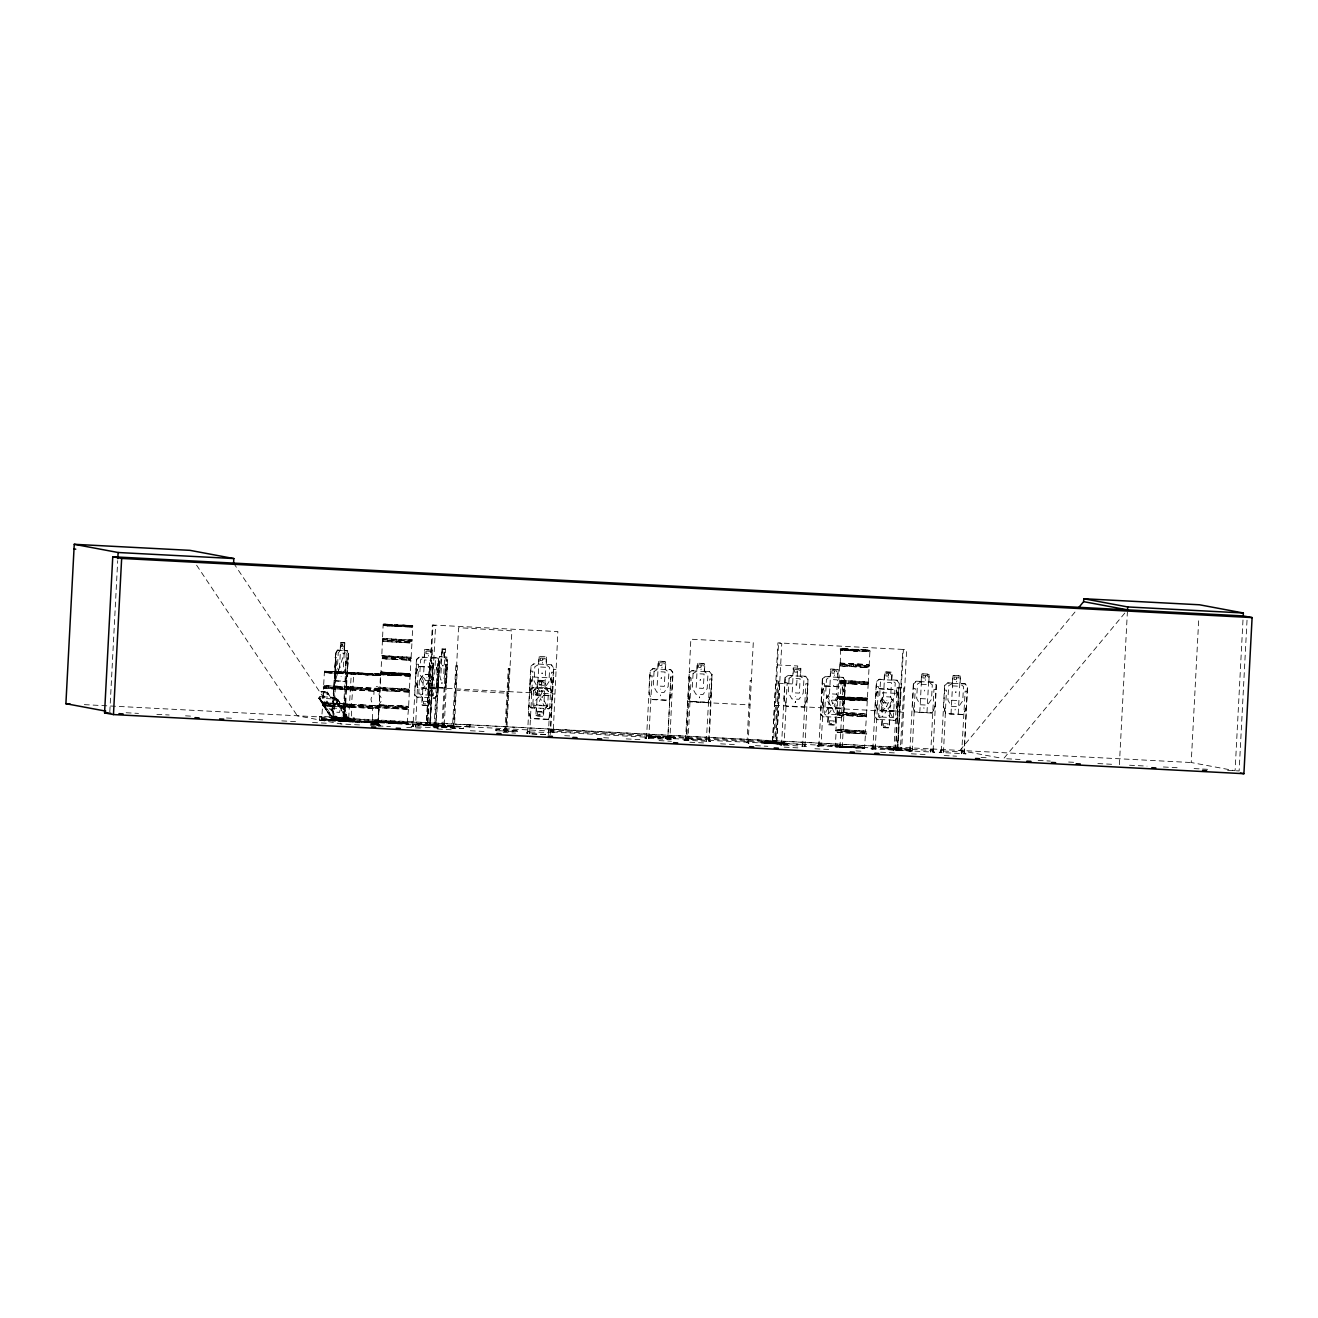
<?xml version="1.0" encoding="UTF-8"?>
<svg xmlns="http://www.w3.org/2000/svg" width="1318" height="1318" viewBox="0 0 1318 1318"><rect width="100%" height="100%" fill="white"/><g stroke="black" fill="none" stroke-linecap="round" stroke-linejoin="round"><path stroke-width="0.75" stroke-dasharray="5 3.75" d="M370.407 722.643L346.436 721.374L351.346 721.457L348.512 721.259L351.362 672.526L355.975 672.839M318.989 698.556L320.175 698.622L334.162 720.205L320.538 697.947L319.335 697.881L332.614 720.814L351.115 721.819L351.791 707.206C354.591 703.235 321.213 701.489 322.613 705.69L321.559 719.974L325.843 719.694M379.04 721.275L378.151 724.439L381.66 658.654C383.802 654.519 409.585 662.493 411.117 658.226M836.979 714.85L839.731 663.102M371.05 723.401L378.876 723.73M379.864 690.665L379.864 688.952M381.363 672.114L382.78 672.18L380.951 672.114L380.54 674.091L379.815 688.787M350.077 705.262L408.547 708.31L410.837 660.17C408.893 654.502 380.968 663.02 381.808 655.771L382.418 640.482L411.595 641.948L412.073 641.059L382.286 639.955L412.007 641.948L411.068 657.962M868.232 683.169L869.962 650.417L862.68 650.466M418.267 725.345L418.3 724.093L441.695 725.345L441.645 726.449M764.456 743.286L787.867 744.456L787.9 743.187L764.489 741.968L764.456 743.286L787.867 744.505L761.112 742.66L761.227 741.359L784.622 742.578L784.572 743.681M889.304 749.481L889.353 748.509L912.748 749.843L912.731 751.029L885.976 749.184L886.091 747.899L909.486 749.118L910.013 750.931L910.211 748.624C914.741 747.504 910.277 754.061 912.336 748.739M109.806 711.885L117.697 560.677M319.533 720.188L319.73 716.366L335.892 717.14L335.695 720.962L319.533 720.188L321.065 720.271L321.262 716.448L319.73 716.366M355.811 721.275L321.361 719.183L366.882 721.473M342.977 718.129L345.069 718.244L345.085 720.534L331.592 719.76L335.612 657.352M332.334 717.519C332.877 723.78 331.823 712.214 333.701 719.875L336.782 657.418L334.937 657.32M340.209 650.433L340.489 642.492L344.855 642.739L344.245 650.417L347.342 650.598L348.529 653.415L347.392 674.009L345.761 681.587L335.728 681.011L334.69 673.284L335.777 652.641L332.482 719.809M333.157 720.847L333.372 717.025M334.344 720.897L334.492 717.058M337.82 672.987L337.078 672.444L338.347 672.51M334.871 720.023L334.937 718.722M337.672 673.267L337.078 672.444L338.001 672.493M340.242 673.119L338.578 672.493L340.752 673.152M339.105 672.526C341.906 674.882 333.108 670.582 328.347 671.9M340.818 642.772L340.423 650.449L338.215 652.888L337.457 667.237L339.22 673.498L343.092 673.729L345.497 667.699L346.255 653.366L344.311 650.68L344.855 642.739M339.978 673.383L340.258 672.608L324.343 671.669M341.148 676.315L341.082 676.315M342.631 648.341L342.598 648.72M338.99 721.259L339.187 717.437M344.097 650.664L344.492 642.986M344.179 653.234L343.421 667.583L339.533 667.353L340.291 653.02L344.229 653.234M340.967 720.221L341.708 718.969L341.675 720.271M345.184 718.261L343.042 718.145L342.845 720.419L346.321 657.979L343.734 720.452M343.866 720.468L344.327 718.211M454.529 727.042L344.36 720.748L344.459 718.788L353.076 719.793M344.888 720.518L348.265 653.399L347.342 650.598M470.065 726.893L345.613 720.798L345.711 718.854L470.18 724.933L470.065 726.893L344.36 720.748M348.545 721.523L348.529 719.546L426.686 723.664L426.571 725.608L429.602 662.921L427.361 725.427L432.337 625.012L435.583 625.622L430.327 726.02C431.777 725.032 428.317 721.457 429.52 725.971L432.716 663.514L433.606 663.564M349.781 721.753L349.978 717.931M349.55 672.477L353.899 672.872L351.478 705.295M360.012 722.231L352.829 721.902L353.043 718.079L354.575 718.162L354.377 721.984L337.441 721.177L337.655 717.354L354.575 718.162M335.019 718.755L354.575 719.71L354.476 721.012M364.822 674.421L364.081 673.877L365.35 673.959M364.394 674.701L365.004 673.926M363.373 674.618L367.442 674.569M365.613 674.816L367.261 674.042L351.445 673.053M371.033 724.62L371.066 721.885L367.59 721.605M371.511 724.719L371.066 721.885L382.335 722.346L380.045 722.264M371.824 724.768L371.775 721.951M375.992 724.422L373.768 724.29L373.9 719.644M376.058 724.323L376.289 719.776M376.404 724.439L377.261 724.043L375.119 723.944M378.002 723.121L379.238 704.883M383.785 705.146L379.205 704.883L379.963 690.434M383.983 624.732L383.159 624.205L382.517 639.279M398.58 626.38L399.321 625.572L398.909 626.412C397.69 625.737 378.694 626.775 385.268 624.155L383.851 624.073M377.986 722.099L379.881 725.526L378.068 725.592M378.843 725.032L378.282 722.198L380.474 722.379L378.974 722.33M379.518 725.164L372.038 724.274M379.106 725.691L380.391 725.872L379.666 724.636M391.99 675.294C405.582 675.145 389.584 676.002 394.428 674.569M395.762 626.165L396.767 625.44M395.153 674.585L395.565 675.475M398.876 625.556L397.674 626.347L410.788 627.006M382.961 673.893L397.377 675.491M407.163 723.154L408.547 708.31L351.263 705.295M412.27 726.218L413.374 726.35L411.117 726.482L438.219 727.981L435.994 727.454L437.098 727.585M412.254 726.482L413.588 725.378L412.485 725.246M413.49 726.646C410.458 723.318 418.959 723.796 415.055 726.729M415.17 724.439L415.532 726.745L418.58 664.288L416.504 664.173M423.292 680.418L422.551 694.767L429.717 695.146L430.459 680.796L434.627 674.898L435.368 660.565L431.661 657.797L432.073 650.12L424.907 649.741L424.511 657.418L420.541 659.791L419.783 674.124L423.292 680.467L430.459 680.846M427.048 684.108L426.983 683.367M428.465 655.392L428.432 656.084M429.536 662.921L426.241 725.378M550.051 729.892L666.414 736.367L666.315 738.311L549.952 731.852L550.051 729.892L553.181 730.057L553.231 732.05L557.86 631.586L432.996 625.045L427.889 725.493L427.197 723.137M431.002 662.987L433.144 663.102L430.113 725.575M433.144 663.102L430.047 725.575M432.963 724.966L433.375 726.136M436.011 726.515L437.115 726.646L436.917 727.915C436.357 727.865 434.759 722.099 434.034 727.717L437.477 663.794L439.059 663.877L437.477 663.794M434.1 727.717L434.396 725.46M435.204 724.01L434.133 723.961L436.093 724.06L434.841 726.284L438.383 659.132L439.817 656.496L438.466 659.247L438.169 687.485L437.395 679.726M435.846 726.333L439.207 660.779L437.049 658.077L419.388 657.155M436.39 727.833L435.961 724.06M441.612 656.858L442.173 648.934L439.471 673.679L440.64 679.923L443.458 680.088L445.286 674.042L446.044 659.692L444.66 657.039C448.005 637.237 440.541 659.445 446.835 656.924L447.543 659.807M438.367 725.839L438.433 724.702L415.022 723.5L414.956 724.785L454.446 727.371M441.975 683.399L442.057 682.658M443.491 655.474L443.408 654.733M444.43 657.039L444.841 649.346M445.649 664.288L447.23 664.371L445.649 664.288L441.744 727.322M434.199 726.251L444.133 726.844L444.265 724.554L442.304 724.455L442.354 726.745M442.881 726.778L446.39 664.321M444.94 687.634L446.242 680.269L446.835 656.924M446.472 680.286L445.006 687.897L446.571 680.319L447.659 659.725L444.15 726.844M455.814 665.574L452.436 728.03L454.38 728.129L457.461 665.672L455.814 665.574L457.461 665.672M453.573 728.096L456.736 665.639M454.249 728.129L454.43 725.856L452.469 725.74L454.512 725.856M441.695 727.47L463.359 728.574L463.425 727.272L413.078 724.34L413.522 726.679L411.117 726.432M466.77 726.696L466.869 724.752L470.18 724.933M469.735 724.9L469.752 726.861L469.735 724.9L894.378 747.125M496.392 730.699L495.897 729.414L517.018 730.485L517.496 731.819L517.002 730.485M453.458 728.08L458.549 627.665L511.895 630.861L506.755 731.259L504.876 731.16L505.008 728.887L506.804 728.986M504.876 731.16L508.27 668.72L509.918 668.803L508.27 668.72M526.722 733.483L526.673 732.198L527.727 732.429M527.299 733.549L527.381 731.276L529.539 731.391M527.546 733.566L531.006 666.513L533.708 664.091M527.826 733.615L527.908 731.309M529.424 733.665L529.474 731.375L529.902 733.698M529.655 733.681L532.884 671.224L530.824 671.109M538.584 664.091L538.98 656.413L546.657 656.809M539.227 656.677L538.831 664.354L534.844 666.727L534.087 681.06L537.612 687.403L544.779 687.782L548.931 681.834L549.688 667.501L545.981 664.733L546.377 657.056M541.369 691.044L541.171 690.303M541.533 686.101L541.401 686.085M545.009 688.26L545.405 680.582L537.728 680.17L537.332 687.864L532.357 687.601L529.506 690.171M546.262 664.486L546.657 656.809M548.337 734.653L551.567 672.196L553.725 672.312L550.562 732.742M550.166 734.752L550.281 732.462L529.984 732.067M552.456 729.694C553.115 735.708 552.852 727.322 550.875 729.612M553.461 730.864L552.588 730.633L553.56 731.902M554.532 732.116L550.331 731.869L550.693 729.595M645.589 738.096L645.853 738.031M646.018 737.882L646.232 736.91L646.166 738.212M646.479 738.278L650.219 671.241L652.921 668.819L670.582 669.742L672.757 672.444L671.686 692.906L668.984 700.22L651.306 699.281M648.604 738.393L649.214 736.136L648.571 738.377M648.769 738.393L652.097 675.936M650.169 737.355L650.235 736.054L660.186 736.614L660.12 737.915L650.169 737.355L652.278 737.503L652.361 736.202L650.235 736.054M652.048 737.454L652.13 736.152M654.206 737.586L654.272 736.284M655.161 737.635L655.26 736.334M656.15 737.685L656.216 736.383M658.242 737.816L658.209 736.465L660.186 736.614M661.998 667.04L661.949 667.748M663.185 738.162L663.119 736.169L773.913 741.606L773.814 743.55L663.02 738.129M665.359 738.146L665.425 736.844L675.376 737.405L675.31 738.706L665.359 738.146L667.468 738.294M667.237 738.245L667.32 736.943M670.813 676.925L667.798 739.382L670.796 676.925L672.921 677.04M670.384 738.294L669.577 739.447L669.478 737.075M669.495 737.19L669.89 739.497L673.004 672.361L670.697 669.478L665.475 669.214L665.87 661.521L658.193 661.125L657.797 668.819L652.822 668.556L649.972 671.126L648.884 691.752L651.125 699.545L669.165 700.484L671.933 692.955M670.45 737.124L670.533 739.414M671.34 738.475L671.406 737.174M671.488 739.629L644.864 738.146M675.376 737.405L673.399 737.256L673.333 738.558L675.31 738.706M673.432 738.607L673.498 737.306M684.619 740.139L684.866 740.073M685.739 739.629L684.553 739.365M685.047 739.925L685.887 738.377M685.195 740.255L685.871 738.377M685.871 738.047L686.003 740.337L690.846 639.214L753.286 642.492L748.13 742.891L748.014 740.601C743.929 740.815 750.931 744.621 747.981 742.677M685.492 740.304L689.232 673.284M689.924 677.221L686.76 739.678L686.678 737.405M688.227 738.179L687.584 740.419L687.914 738.162M699.644 697.024L699.561 697.865M701.127 669.05L700.978 669.791M704.487 671.257L704.883 663.564L697.206 663.168L696.81 670.846L691.835 670.598L688.984 673.168M706.316 741.408L709.809 678.968L711.951 679.083L709.216 741.589L708.672 740.172L709.545 741.457M712.033 674.404L708.672 741.523M746.993 742.825L750.239 680.385L751.309 680.434M748.492 742.957L748.591 741.655M775.099 741.111C776.417 747.965 772.266 735.246 772.908 743.286M895.202 749.678C896.141 746.07 893.966 749.744 897.476 749.794L902.781 649.412L777.917 642.871L772.48 743.27L775.725 680.796L778.048 680.928L774.984 743.385M772.562 740.98L773.65 741.029L773.584 743.319L778.526 642.904L781.788 643.497L776.533 743.912C778.625 740.963 773.633 740.7 775.709 743.863L778.905 681.406L779.795 681.455L776.697 743.912M780.635 744.868L780.882 744.785M781.063 744.637L781.887 743.78M781.212 744.967L781.277 743.665M781.525 745.032L785.248 677.996L787.95 675.574L805.611 676.496L807.786 679.198L806.715 699.66L804.013 706.975M784.226 742.891L783.6 745.131L783.996 742.874M795.66 701.736L795.578 702.576M802.761 743.863L802.332 746.12L802.431 743.846L805.051 743.978L804.688 746.252L805.034 743.978M802.646 746.136L805.825 683.68L807.967 683.795L804.919 746.252M806.534 746.383L779.91 744.901M821.312 743.962C823.289 749.744 818.742 738.854 819.417 746.186L817.127 745.823M818.313 746.054L818.247 744.769L819.318 744.983M819.384 746.153L818.956 743.846M829.187 699.924L828.445 714.274L835.612 714.636L836.353 700.303L840.522 694.405L841.263 680.055L837.556 677.304L837.968 669.61L830.801 669.247L830.406 676.925L826.435 679.281L825.678 693.63L829.187 699.973L836.353 700.352M829.516 693.828L830.258 679.478L837.424 679.857L836.683 694.207L840.192 700.501L839.434 714.834L835.464 717.206L835.068 724.884L827.885 724.505L828.297 716.827L824.607 714.059L825.348 699.726L829.516 693.779L836.683 694.207M832.943 703.614L832.877 702.873M834.36 674.898L834.327 675.59M839.335 746.894L842.317 747.059L835.233 746.795L836.106 732.33C837.391 726.696 865.712 738.525 865.432 730.979L866.552 714.817L836.848 713.269M851.197 715.789L837.012 714.933L835.826 730.864L850.341 732.017M840.324 663.135L840.439 648.621L867.541 650.087M839.764 744.917C840.274 748.525 839.385 746.548 840.291 744.95C847.639 745.477 834.937 748.591 846.584 746.433M839.928 747.224L843.158 684.767L845.299 684.882L842.284 747.339M854.015 700.122L850.769 699.1L867.096 699.842M853.735 650.812L854.344 650.038M854.707 650.911L854.723 650.038L844.426 649.428M853.471 650.795L856.173 650.647M860.028 747.421L864.855 748.113L862.73 747.24M868.216 683.465L866.519 714.735L852.071 714.043M931.068 749.711L933.111 749.827L933.045 752.1L872.088 748.937L872.302 747.57L872.285 748.871M873.472 746.696C870.49 751.903 876.668 742.841 874.921 749.052M874.987 749.052L875.58 746.795M875.218 749.069L878.447 686.612L876.371 686.513M881.495 710.896L882.45 692.675L898.711 693.532M883.488 696.645L884.246 682.312L891.413 682.691L890.655 697.024L883.488 696.596L879.337 702.543L878.579 716.893L882.286 719.644L881.874 727.338L889.04 727.701L889.436 720.023L893.423 717.667L894.164 703.318L890.655 696.975M890.325 703.12L889.584 717.47L882.417 717.091L883.175 702.741L890.325 703.169L894.494 697.222L895.235 682.889L891.545 680.121L891.94 672.444L884.773 672.065L884.394 679.742L880.408 682.114L879.65 696.448L883.175 702.791M891.825 679.874L892.204 672.196L884.543 671.801L884.147 679.478L879.172 679.215L876.322 681.785L874.477 716.745L876.783 719.628M893.884 747.652L893.653 750.024L894.263 747.108L898.448 747.883L889.831 746.894L889.732 748.838L893.785 749.596M893.901 750.041L897.13 687.584L899.288 687.699M895.449 749.695L898.645 687.238L901.479 687.386M895.779 750.14L899.337 683.021L897.047 680.154L891.808 679.874M896.207 750.156L895.828 747.85M896.784 750.239L895.746 748.789L896.915 748.937M896.981 750.156L897.855 747.537L897.113 750.09M896.009 750.156L897.327 749.794L900.655 687.353M895.68 750.09L897.986 750.14M899.436 749.893L897.706 749.612M901.43 748.146L900.491 748.097L900.309 750.387L903.769 687.93L904.659 687.98M901.578 748.163L901.611 750.453L906.636 650.038L903.39 649.428L897.739 749.81M907.954 750.749L910.128 750.898L910.079 748.624M909.156 749.612L909.058 750.601M909.881 750.898L913.341 683.729L916.208 681.175L921.43 681.439M912.221 751.013L915.252 688.54L913.127 688.441M921.183 681.422L921.579 673.745L929.256 674.141L928.86 681.834M919.799 712.428L921.809 674.009L928.992 674.388L926.966 712.807M923.967 708.392L923.885 707.634M931.019 749.711L930.459 751.968L930.887 749.711M933.111 749.827C929.206 752.15 937.345 752.38 933.424 752.166L933.49 750.865L933.754 752.018M939.174 752.331L941.085 752.232L939.289 752.232M952.634 683.07L947.411 682.806L944.561 685.376L941.233 752.578C939.569 748.047 942.354 750.782 939.932 752.446L964.265 753.731L967.33 686.694L965.171 683.993L947.51 683.07L944.808 685.492L943.754 705.987M943.457 752.644L946.456 690.187L944.347 690.072M952.387 683.053L952.782 675.376L960.476 675.772L960.081 683.465M951.019 714.059L953.029 675.64L960.212 676.019L958.186 714.438M955.22 709.232L955.056 709.974M956.555 681.999L956.703 681.258M961.778 751.326C961.151 757.455 962.371 748.904 964.068 751.441M964.002 753.715L967.593 686.612L965.303 683.729L959.801 683.449M964.628 753.797L965.929 753.863L964.101 752.496M1119.377 764.687L1127.384 611.898M1242.989 619.987L1235.098 770.733L1191.225 762.529L1198.853 617.071M1247.026 620.185L1239.134 770.948L1224.817 770.19M761.161 742.66L802.415 744.489M761.211 741.474L784.622 742.611M909.42 750.42L886.025 748.986M909.486 749.234L875.547 747.454M866.058 684.685L867.919 684.24M377.591 723.285L379.716 703.268A5.206 5.206 0 0 0 379.073 695.031L379.353 689.396A2.603 2.603 0 0 0 376.899 686.662A2.603 2.603 0 0 0 374.147 689.133L373.867 694.751A5.206 5.206 0 0 0 372.368 702.889L372.384 723.022M349.698 704.487L363.949 704.932M331.329 671.982L324.047 671.389L331.395 671.439M380.82 674.454L365.58 673.795M374.922 721.226L375.465 720.073L374.477 720.897M412.748 626.132L408.086 625.309M410.31 675.096L403.094 675.014L406.059 675.096M842.383 698.655L837.589 698.211L838.545 697.832M835.925 746.762L837.49 746.878L835.035 746.383L849.583 746.861M442.864 665.244L442.947 666.068L442.914 665.244M423.259 725.526L423.77 724.406L454.562 726.103M345.398 681.307L347.046 673.959L348.117 653.497L346.996 650.828M442.173 727.289L463.359 728.574M342.713 644.864L342.845 645.688L342.795 644.864M321.987 718.953L360.028 721.621M341.428 671.191L341.23 671.043M869.106 666.397L839.368 664.98L853.817 665.672M335.744 679.099L345.135 650.466M382.599 639.131L412.04 641.075L412.732 625.605L402.171 625.127M415.681 673.827L418.465 666.298L436.489 667.237M415.928 673.877L418.646 666.562L436.291 667.485M435.451 688.556L438.153 681.241M438.4 681.307L435.615 688.82L417.592 687.881L415.368 680.104M529.803 684.503L532.571 676.974L550.594 677.913L552.835 685.689M530.05 684.553L532.752 677.238M552.456 688.177L549.754 695.492L532.11 694.57L529.935 687.007M552.72 688.243L549.936 695.756L531.912 694.817L529.671 687.04M548.519 719.266L551.221 711.951L553.527 667.715L551.352 665.013M551.468 712.017L548.683 719.529L530.66 718.59L528.419 710.814L530.759 666.397L533.625 663.827L551.484 664.766L553.791 667.633L550.265 731.852L553.082 732.001M821.575 693.317L824.36 685.805L842.383 686.744L844.607 694.52M821.822 693.367L824.524 686.068L842.186 686.991M844.047 700.748L841.345 708.063L823.684 707.14L821.509 699.578M844.294 700.797L841.51 708.326L823.486 707.387L821.262 699.611M875.547 696.151L878.332 688.622L896.355 689.561L898.579 697.354M875.811 696.201L878.513 688.886L896.158 689.808L898.332 697.37M898.019 703.581L895.317 710.88L877.656 709.957L875.498 702.395M898.266 703.631L895.482 711.143L877.459 710.204L875.234 702.428M710.946 694.998L708.178 702.527L690.138 701.571L687.897 693.795M935.319 705.575L932.534 713.104L914.494 712.148L912.27 704.372M966.275 707.156L963.573 714.471L945.912 713.532M966.522 707.206L963.755 714.735L945.714 713.779L943.49 706.003L945.731 713.796M375.663 720.633L375.597 720.188M375.399 720.979L375.119 720.452M541.319 683.432L541.632 682.592L541.929 683.432M700.352 679.577L700.484 680.121M796.187 684.833L796.698 685.129M888.233 674.75L888.727 675.063M887.508 688.737L888.002 689.05M542.522 659.675L542.851 658.819L543.164 659.659M541.714 673.613L542.126 672.806L542.439 673.646M661.735 664.404L662.213 664.19M700.023 680.434L700.27 679.594M796.78 671.159L797.258 670.944M796.039 685.146L796.5 684.849M834.096 672.246L834.36 671.406M833.734 685.376L833.371 686.233M888.085 675.063L888.414 674.206L888.612 675.08M925.121 677.024L925.368 676.183M924.742 690.154L924.379 691.011M955.599 692.642L955.847 691.802M425.945 725.147L427.559 725.312M427.016 724.175L427.823 724.225M770.717 743.072L772.447 743.253M772.678 742.116L772.776 743.319M849.55 747.471L818.165 745.708M871.099 748.64L873.241 748.673L871.972 748.69M873.29 747.817L872.186 747.668M941.118 751.375L940.36 751.244M836.848 713.186L851.296 713.911M338.808 673.383L338.726 673.119M365.3 674.8L365.745 674.569M396.125 626.182L397.987 626.363M854.064 650.878L854.805 650.647M852.12 699.759L851.856 700.006M334.788 698.672L348.067 721.605L334.788 698.672L335.991 698.738L349.616 721.012L336.798 720.946M349.286 721.572L350.637 721.589L349.188 721.572L335.991 698.738M332.614 720.814L319.335 697.881M321.032 691.604L327.358 691.95L321.032 691.604L324.327 697.041L319.912 696.629L334.772 697.403M320.027 696.431L318.775 698.293L320.208 696.612M330.456 697.008L337.787 699.364L334.657 697.436M332.334 717.058L327.177 711.72L332.334 717.058L351.313 717.997M441.892 682.642L441.876 683.482M335.909 652.756L337.392 650.021L340.077 650.169M337.655 650.285L336.123 652.772L332.828 719.826L350.687 721.061M336.37 673.168L345.876 673.663M394.379 675.36L393.028 675.014M853.059 650.73L854.328 650.631M533.576 690.896L537.744 684.948L544.894 685.327L548.42 691.67M547.695 705.608L543.527 711.555L536.36 711.176L532.851 704.833M959.899 750.453L1075.719 611.157M1124.864 613.018L1003.657 758.624L1020.05 759.481M399.667 673.514L380.622 672.625L381.528 673.251M410.244 675.211L410.195 674.025L395.911 672.971L403.143 673.317L399.667 673.103M852.153 697.749L837.638 697.189L838.545 697.7M392.056 673.712L410.277 674.519M835.348 746.746L837.095 746.779M345.613 720.798L378.365 722.824L373.439 722.808M419.404 657.155L416.702 659.577L412.946 726.613M409.947 676.216L398.794 675.557M437.378 695.542L434.676 697.963L417.032 697.041L414.857 694.339M529.754 690.286L532.456 687.864L550.117 688.787L552.275 691.489M551.501 706.217L548.799 708.639L531.138 707.717M551.748 706.333L548.881 708.903L543.922 708.639L543.527 716.333L535.849 715.921L536.245 708.244L531.022 707.964L528.716 705.097M838.512 696.645L837.029 697.008L832.581 704.01C830.291 692.247 820.702 694.059 830.851 705.608C820.208 715.427 828.709 718.359 832.284 707.42C834.607 718.623 843.882 716.778 834.03 705.723C837.358 700.204 838.479 695.146 840.176 696.81M897.509 717.981L894.642 720.551L889.683 720.287L889.288 727.981L881.594 727.569L882.006 719.892L876.767 719.612M370.276 725.18L379.831 725.213L378.678 725.823M378.876 725.79L377.261 725.246M380.984 672.131L383.159 672.246M409.914 676.183L380.886 674.668M838.001 696.711L859.501 697.766M835.431 745.823L842.4 746.12M353.619 672.691L351.758 672.608M380.803 673.234L382.961 673.943M322.103 717.981L354.575 719.71M426.9 677.419L426.966 677.485M541.204 684.355L541.237 684.454M660.433 689.067L660.45 689.182M832.795 696.925L832.811 697.024M955.023 703.318L955.089 703.4M410.063 674.585L408.267 674.536M393.291 723.038L407.641 723.681L405.334 723.566M921.414 681.703L917.443 684.058L916.685 698.392L920.211 704.751L927.378 705.13L931.529 699.183L932.287 684.833L928.58 682.065M952.634 683.334L948.647 685.689L947.906 700.039L951.415 706.382L958.581 706.761L962.75 700.814L963.491 686.464L959.801 683.712M542.654 662.311L542.571 663.119M818.231 745.955L819.269 745.856L817.012 745.988M842.663 648.802L840.126 649.016L869.27 650.762M378.217 725.444L377.113 725.229M699.397 697.057L699.611 696.975M925.252 679.561L925.335 680.368M383.439 624.139L385.647 624.238M380.836 672.51L410.145 674.042M380.589 674.701L373.604 674.371L378.826 674.569M837.853 697.09L840.044 697.222M539.919 714.076L539.886 714.867M383.39 624.699L385.169 624.699M383.423 625.589L385.218 625.622M396.257 625.935L396.356 625.935M396.454 626.231L399.947 626.38L398.349 626.314M410.87 626.165L412.649 626.165M395.416 626.149L396.603 625.951M397.015 626.297L398.201 626.017M399.898 626.38L399.519 626.429M865.613 650.021C884.016 653.151 843.619 650.268 842.564 650.252L844.97 650.417M853.784 650.021L858.463 650.087M869.27 650.235L867.475 650.054M856.881 650.944L855.81 650.631M839.698 663.102L858.463 664.124M869.122 665.705L854.641 664.931M869.023 666.529L854.591 665.821M861.115 667.073L868.727 667.518M868.002 682.032L853.784 681.159M403.11 673.317L409.453 673.58M380.82 673.811L384.84 673.926M337.227 673.251L338.232 673.3M378.777 674.025L380.605 674.058L378.398 673.959M337.952 673.333L338.347 673.366M355.382 674.206L345.843 673.663M365.399 674.536L367.755 674.585M380.194 674.684L381.281 674.684M393.538 675.03L392.912 675.261M364.954 674.783L365.778 674.816M380.49 675.541L375.91 675.277M357.623 687.321L323.635 685.558L324.459 671.126L326.567 671.224M352.417 687.073L350.67 686.942L379.848 688.523M353.076 688.243L350.374 687.996L409.453 691.077L395.005 690.368M379.864 688.639L409.503 690.171L379.222 688.49M845.513 698.276L837.886 697.832M866.371 700.682L867.129 698.194L862.549 697.93M863.142 698.441L867.442 698.919L859.451 698.705L862.565 699.067M837.836 698.375L839.599 698.375M851.164 699.117L851.84 699.166M351.099 689.94L379.683 691.423L348.117 689.709M850.555 699.611L851.395 699.924M852.334 699.166L854.394 700.056M853.52 700.056L838.248 699.248M408.745 692.049L397.97 691.423M351.511 704.306L408.629 707.486L394.148 706.712M379.205 704.883L408.415 706.399L386.849 705.311M349.402 706.036L407.641 709.249M351.642 706.217L322.432 704.669L336.848 705.377M349.978 707.123L368.332 708.145M843.223 729.76L836.848 729.497M348.908 720.584L352.944 720.748M378.381 721.226L407.575 723.154M858.446 730.65L864.806 730.93M350.572 721.638L353.372 721.786M377.689 722.478L376.322 722.412L378.151 722.495M377.212 724.043L376.437 724.01M373.768 724.29L377.245 724.472M864.624 747.767L862.812 747.668M851.115 732.165L865.547 732.874L864.526 748.294L860.489 748.163L862.779 748.229M700.731 666.447L701.094 665.59L701.407 666.43M956.308 678.655L956.67 677.798L956.983 678.638M660.977 678.391L661.339 677.534L661.652 678.375M887.311 689.05L887.805 688.754M834.393 671.389L834.558 671.949M925.417 676.167L925.763 677.007M955.896 691.785L956.061 692.345M540.841 696.579L541.187 697.42M412.27 625.638L408.646 625.506M383.785 624.699L412.254 626.149M399.057 626.066L398.415 626.33M410.722 627.006L412.55 627.071L391.034 626.017M840.802 649.263L844.426 649.379M856.288 650.136L856.14 650.136M842.235 650.186L840.423 650.12L842.614 650.252M869.172 651.636L859.105 651.141M410.096 639.988L411.891 640.054L382.681 638.522L396.916 639.23M382.928 641.421L396.767 642.113M840.11 663.102L868.908 664.618L858.446 664.124M383.571 655.837L381.792 655.754L410.985 657.287L383.554 655.82M381.248 673.086L398.893 673.926M381.248 673.251L391.347 673.58M408.25 674.668L409.7 674.767M384.823 673.976L396.998 675.557L395.878 675.145M395.103 675.195L398.81 675.557M328.396 672.757L324.343 672.575L326.534 672.724M340.835 673.416L339.747 673.086M366.783 674.882L367.837 674.849M380.095 675.541L376.437 675.376M866.717 698.194L863.076 698.029M865.382 698.507L866.766 698.573M838.297 697.601L839.681 697.683M838.264 697.815L839.714 697.716M865.316 699.084L866.7 699.117L860.094 698.985M853.372 699.842L854.245 699.792M324.03 685.574L337.853 686.25M379.436 688.523L365.613 687.831M408.778 692.049L382.105 690.665M407.872 709.282L394.049 708.606M837.869 732.396C829.22 732.083 896.042 735.345 851.066 733.17M378.777 721.226L388.843 721.72M407.13 722.742L400.54 722.429L403.506 722.594M407.163 723.121L393.341 722.05M322.235 719.546L323.602 719.612M323.618 720.155L322.482 720.172M323.635 720.188L322.202 720.122L343.405 721.21M376.24 722.989L377.64 723.022L363.801 722.396M835.727 746.202L837.095 746.268M427.081 725.411L428.086 723.187L426.175 723.088L429.998 723.285M429.355 723.681L430.459 723.73M442.436 724.455L444.117 724.554M943.523 750.37L940.953 750.239M385.185 624.188L387.492 624.271M408.629 626.05L410.887 626.132M385.169 625.622L399.815 626.116M842.186 650.186L844.459 650.301M852.713 650.713L853.57 650.515M410.129 639.988L397.674 639.362M864.723 667.336L868.134 667.468M406.817 660.005L410.211 660.137M866.091 684.685L853.636 684.058M382.731 672.18L385.004 672.279M406.092 673.432L408.316 673.531M408.349 674.552L385.4 673.514L388.53 673.646M408.333 674.701L403.11 674.47M353.125 672.658L358.397 672.888M376.536 673.91L378.843 674.058M349.583 673.086L351.824 673.119M353.109 673.234L355.349 673.284M326.139 672.674L339.583 673.168M339.863 673.383L340.192 673.366M351.725 674.042L334.69 673.284M366.651 674.816L367.623 674.832M839.632 697.881L848.364 698.128L844.838 698.128M865.349 699.265L856.634 698.853M839.599 698.441L844.822 698.639M851 699.627L849.863 699.825L851.626 699.743M839.632 699.331L841.856 699.446M862.944 700.583L866.98 700.764L864.789 700.616M351.082 687.024L338.611 686.398M351.198 688.029L338.578 687.403M352.17 688.062L364.806 688.688M351.148 688.919L338.528 688.293M352.12 688.952L364.757 689.578M841.164 712.395L837.128 712.214L839.302 712.346M350.918 689.907L323.503 688.111M862.153 716.448L866.19 716.63L836.979 715.097M326.765 702.972C307.341 703.054 349.995 705.476 350.291 705.262M350.176 704.257L337.721 703.631M374.905 705.591L393.374 706.563M350.258 706.151L337.622 705.509M351.214 706.184L363.85 706.81M351.346 707.189L378.793 708.656L368.315 708.145M837.836 732.396L850.308 733.022M347.013 720.485L349.286 720.6M352.845 721.127L351.082 721.078M842.169 747.339L842.4 745.065M667.402 737.075L665.425 736.844M860.506 747.141L862.779 747.257M862.812 747.635L854.113 747.224M818.84 746.12L822.597 679.083L825.299 676.661L842.943 677.584L845.118 680.286L843.273 715.048L840.571 717.47L822.926 716.547L820.752 713.845M872.829 748.937L876.569 681.9L879.271 679.478L896.915 680.401L899.09 683.119L897.261 717.865L894.543 720.287L876.898 719.364L874.74 716.663M928.597 681.818L934.083 682.098L936.39 684.981L933.029 752.1M961.646 753.599L965.155 691.159L967.297 691.275M387.426 624.304L397.674 624.781M396.998 625.457L396.141 625.407L397.41 625.473M405.565 626.725L408.531 626.874M865.679 650.054L855.448 649.494L859.221 649.659M844.41 650.285L865.547 651.438M855.431 650.894L856.354 650.927M404.758 642.624L411.743 642.953L383.159 641.471M864.756 667.336L854.542 666.826M406.834 660.005L396.619 659.478M384.955 672.279L395.153 672.806M328.38 671.323L338.611 671.818M335.579 671.785L349.599 672.51M373.587 673.778L376.602 673.959L355.909 672.872M863.125 698.029L852.927 697.502M387.789 674.981L397.113 675.475L395.779 675.442M349.583 673.02L338.215 672.493M355.349 673.333L370.111 674.141M863.142 698.408L852.911 697.914M841.872 697.98L844.887 698.095M355.349 674.19L376.487 675.376M347.458 674.009L345.761 681.587M863.076 699.743L856.618 699.413M853.767 700.039L853.059 700.072M862.993 700.583L848.281 699.726M335.728 681.011L334.838 673.251M841.148 712.379L866.338 713.746L839.269 712.346M862.186 716.448L851.955 715.938M326.732 702.972L336.963 703.482M374.922 705.591L364.707 705.064M333.718 718.244L342.993 718.788M328.874 719.43L321.427 719.084M371.066 721.786L374.048 721.934M382.319 722.33L406.933 723.681M382.286 722.379L385.301 722.528M374.065 722.313L360.078 721.21M325.81 720.287L332.301 720.616L328.792 720.386M344.064 721.275L347.029 721.424M352.829 721.671L363.043 722.248M352.812 721.737L355.827 721.885M857.557 746.993L860.555 747.141L846.535 746.828M860.539 748.13L846.502 747.405M405.697 625.325L398.431 624.93L405.664 625.836M397.278 625.457L402.171 625.721M855.415 650.038L859.188 650.235M854.295 650.038L862.68 650.417M850.851 650.614L855.646 650.713M853.866 664.783L839.451 664.091L869.056 665.639M404.774 642.624L397.525 642.245M853.784 666.677L839.55 665.985L861.132 667.073M776.895 664.882L797.719 665.969L796.764 684.174L775.956 683.086M888.414 677.617L888.184 677.996M441.53 656.595L439.586 656.479M704.487 671.257L709.727 671.521L712.033 674.404M691.934 670.846L709.595 671.785L711.769 674.486L710.699 694.948L707.997 702.247L690.335 701.324L688.161 693.762M388.777 656.084L392.253 656.265M921.282 684.256L928.449 684.635M952.486 685.887L959.652 686.266M395.96 657.451L381.528 656.743L411.15 658.292L396.718 657.6M853.026 681.027L838.808 680.335L868.002 681.851M852.96 682.016L838.545 681.324L868.167 682.872L853.735 682.164M395.861 659.346L381.627 658.654L392.83 659.28M852.927 682.905L838.495 682.213L868.117 683.762L853.685 683.053M852.878 683.91L838.643 683.218L843.223 683.498M553.758 669.412L555.899 669.528M822.399 683.68L824.508 683.795L820.949 746.219M936.077 689.644L933.935 689.528L930.772 751.985M688.869 677.172L689.94 677.221M785.017 682.592L787.159 682.708L784.095 745.164M649.988 675.837L652.113 675.953M689.001 677.864L691.143 677.979L688.078 740.452M437.296 665.26L439.405 665.376L436.027 727.816M920.524 698.606L927.691 698.968M951.744 700.237L958.911 700.616M387.871 672.839L395.136 673.201M537.975 680.45L545.141 680.829M399.618 674.108L403.127 674.289M391.314 673.729L395.103 673.778M537.925 681.258L545.092 681.637M395.845 674.091L399.634 674.272M343.125 672.147L346.634 672.295M358.348 672.921L378.447 674.009L369.402 673.514M395.828 674.585L403.094 674.964M394.708 674.585L399.601 674.816M848.331 698.309L852.12 698.342M856.651 698.688L852.878 698.491L860.143 698.87M339.369 671.966L346.618 672.872M361.84 673.119L365.613 673.317M393.934 675.31L395.614 675.145M361.807 673.63L366.651 673.992M370.111 674.206L373.604 674.322M848.298 698.87L852.087 699.018M844.822 698.705L848.314 698.82M358.315 674.322L361.791 674.486M545.009 688.26L550.249 688.54L552.555 691.406M795.627 701.687L795.116 702.494L795.545 701.786M660.582 694.932L660.532 695.822M537.414 691.093L544.581 691.472M429.717 687.502L554.581 694.026M774.638 705.328L899.502 711.852M435.451 688.556L417.79 687.634L415.615 680.072M687.584 701.67L750.008 704.932M394.346 688.342L380.111 687.65L401.693 688.721M395.103 688.474L409.321 689.166L404.758 688.902M357.606 687.321L364.855 687.699M337.803 687.255L323.355 686.53L324.261 685.607M365.564 688.836L394.23 690.22M337.754 688.144L323.437 687.765M365.514 689.726L397.987 691.423M536.69 705.031L543.856 705.41M843.207 729.76L850.456 730.139M851.214 730.287L858.463 730.65M850.39 731.144C794.293 728.376 907.163 734.027 851.164 731.276M364.625 706.959L393.291 708.458M548.519 719.266L530.857 718.343L528.683 710.781M84.336 704.636L1191.225 762.529M388.777 722.099L366.865 721.473L370.424 721.687M435.961 724.719L442.37 725.114M328.857 719.463L346.519 720.386M388.777 722.132L392.566 722.297M393.324 722.462L397.097 722.626M821.575 744.637L839.764 745.576M912.303 749.382L930.541 750.337M943.523 751.013L961.745 751.968M328.808 719.842L336.074 720.205M845.843 746.285L849.599 746.482M328.808 719.859L332.301 720.04M343.817 720.468L348.166 658.077L346.321 657.979M355.811 721.308L363.076 721.654M359.353 721.111L363.093 721.292M469.636 726.844L894.279 749.085M336.831 720.386L340.604 720.551M363.834 721.819L367.607 721.984M649.148 736.778L667.386 737.734M688.177 738.821L706.399 739.777M842.317 746.515L845.794 746.696M332.268 720.616L336.041 720.814M842.301 747.042L845.777 747.207M889.304 749.645L912.731 750.98M517.068 730.6L495.947 729.447L495.963 730.551L517.463 731.655L495.815 730.716M658.127 737.767L660.12 737.915M684.487 739.53L686.727 739.678M375.037 723.928L376.025 723.994M683.894 740.189L709.875 741.424M531.879 733.796L548.09 734.637M126.149 712.741L138.472 713.384M156.875 714.34L169.182 714.999M185.541 715.839L193.762 716.284M226.498 717.981L232.66 718.31M249.036 719.167L263.369 719.925M281.805 720.88L296.138 721.638M312.531 722.495L326.864 723.236M359.55 724.933L341.082 723.961L297.225 715.773M378.019 725.905L390.425 726.564M406.735 727.404L421.2 728.179M437.494 729.019L454.018 729.892M470.328 730.732L484.777 731.506M503.146 732.446L515.552 733.105M531.862 733.945L546.327 734.719M564.681 735.675L570.941 736.004M603.66 737.701L609.921 738.047M626.215 738.887L642.739 739.76M659.049 740.601L671.455 741.26M689.808 742.215L706.217 743.072M720.584 743.83L737.091 744.703M755.461 745.642L767.867 746.317M784.177 747.141L800.586 748.014M814.936 748.756L831.46 749.629M855.975 750.898L862.219 751.244M880.589 752.199L894.938 752.94M911.348 753.797L925.813 754.571M944.182 755.527L956.588 756.186M981.103 757.455L989.406 757.899M1038.172 760.437L1050.364 761.079M1068.634 762.035L1074.714 762.348M1097.861 763.55L1115.325 764.473M1129.526 765.214L1147.006 766.12M1163.382 766.977L1178.243 767.768M1194.108 768.592L1200.583 768.938M1202.609 769.037L1208.705 769.366M385.564 624.254L408.119 625.375M842.581 648.835L851.659 649.296M394.609 625.276L401.43 625.589M851.642 649.329L858.479 649.593M394.593 625.325L387.953 624.913M401.446 625.523L405.005 625.786M848.034 650.565L851.593 650.746M392.83 659.28L408.695 660.038M383.11 672.246L409.519 673.58M840.11 696.81L855.959 697.568M859.484 698.738L842.416 697.93M398.876 674.108L409.42 674.684M859.468 698.886L849.072 698.293M392.023 674.388L407.921 675.195M351.478 672.542L326.518 671.29M849.039 698.985L842.383 698.589L855.876 699.265M855.876 699.215L867.096 699.907M338.578 672.361L351.445 673.119M342.4 672.065L345.959 672.262M852.515 699.71L853.949 699.776L851.659 699.677M342.383 672.559L345.942 672.773M369.386 674.058L372.945 674.256M392.006 675.294L379.996 674.585M845.464 699.677L864.839 700.616M342.318 673.482L326.485 672.724M337.556 673.234L338.133 673.086M372.879 675.113L353.488 674.157M345.052 689.528L323.487 688.457L322.745 702.873L333.932 703.433M333.915 703.433L349.797 704.174M330.208 706.119L350.209 707.173M389.551 721.852L405.384 722.61M396.356 722.528L378.909 721.671M842.976 746.614L860.028 747.454M339.863 720.023L344.212 720.485M853.339 747.635L862.4 748.163M837.441 746.911L856.914 747.85M329.451 720.6L333.026 720.781M505.865 731.226L509.176 668.77L505.898 731.226L505.832 728.936M844.986 648.967L848.117 649.099M387.97 624.403L391.1 624.534M844.953 649.477L848.051 649.675M405.005 625.721L408.086 625.951M391.034 625.144L383.983 624.683M843.191 683.498L867.854 684.75M859.484 697.749L862.582 697.93M842.531 696.975L845.596 697.14M385.515 672.411L388.596 672.575M385.367 674.058L388.464 674.256M842.383 699.512L845.481 699.677M372.846 675.096L375.959 675.277M328.907 672.888L331.971 673.053M401.677 688.721L404.774 688.902M345.052 689.528L348.15 689.709M334.426 699.347L335.629 699.413M383.752 705.146L386.849 705.328M400.771 705.954L403.852 706.135M327.128 705.954L330.225 706.119M332.482 716.712L347.046 717.503M835.991 745.84L843.026 746.202L843.009 747.339L843.009 746.153M839.945 746.07L862.4 747.174M842.96 746.647L835.925 746.202M382.928 721.49L386.026 721.671M399.931 722.676L403.011 722.857M402.978 723.45L380.424 722.33M334.162 720.205L321.823 719.513M348.43 720.946L349.616 721.012M356.47 721.391L350.983 721.094M343.372 721.193L346.502 721.374M370.374 722.643L373.505 722.808M646.561 738.278L644.98 737.998M865.102 649.873L867.524 650.021M408.069 625.342L410.524 625.523M410.508 626.017L408.102 625.885L412.056 626.182M385.564 625.721L387.953 625.852M840.044 697.189L867.162 698.606M862.499 699.034L864.97 699.199M385.466 673.482L381.446 673.136L383.077 673.35M840.011 699.347L842.4 699.479L838.429 699.281M382.994 674.783L385.383 674.915M376.042 674.421L378.447 674.552M337.556 672.987L336.535 672.921M364.559 674.421L363.537 674.371M350.819 687.963L323.223 686.991L382.138 690.665M327.144 705.954L322.581 705.674L351.165 707.156M773.913 741.606L770.618 741.408L770.503 743.368L773.814 743.55M332.548 717.536L333.8 717.602M345.711 718.854L349.023 719.035M373.488 721.852L375.877 722M685.755 740.321L684.009 740.024M340.604 642.756L344.706 642.986M337.441 650.285L347.211 650.845M335.843 680.763L345.629 681.324M895.284 747.405C900.639 745.494 898.695 753.023 894.164 749.052M435.401 724.027L434.841 726.284M441.942 648.917L445.187 649.115M442.024 649.181L445.072 649.362M439.602 656.743L446.769 657.171M408.662 660.038L410.244 660.137M864.938 699.018L866.503 699.084M838.462 697.848L840.093 697.914M407.921 675.145L410.079 675.343M324.953 671.191L326.584 671.257M353.537 674.157L351.988 674.075M438.021 687.222L445.187 687.65M437.922 687.469L445.237 687.914M455.27 690.121L508.633 693.317M836.831 729.497L864.839 730.93M349.764 704.174L351.313 704.273M862.351 747.174L864.542 747.322M862.433 747.586L863.982 747.685M837.474 746.334L835.332 746.169M862.334 748.163L864.559 748.294M405.334 722.61L407.493 722.775M375.943 722.346L377.492 722.445M375.877 722.89L377.442 722.989M350.934 688.919L352.334 688.935M898.085 750.255L896.009 749.942M873.389 749.019L870.984 748.756L872.088 748.937M842.993 747.092L842.037 747.125M841.708 747.273L844.014 747.306M436.143 727.618L438.219 727.981M965.929 753.863L964.051 753.352L964.974 753.649M933.638 750.98L932.88 750.865M933.589 751.853L934.726 752.232M747.817 742.841L749.151 742.99M900.128 711.885L903.374 712.494M775.264 705.344L778.51 705.954M959.636 750.42L999.687 757.883M804.623 746.202L804.837 745.016M780.025 744.752L781.821 745.082M429.075 687.469L432.32 688.078M379.831 725.213L377.591 725.608M344.459 718.788L348.644 719.579M378.299 725.147L377.212 724.933L377.772 725.592M372.45 724.686L373.538 724.884M376.75 725.559L379.353 725.839M370.918 724.603L372.022 724.818M348.908 720.979L352.977 721.737M886.866 700.468L886.8 700.55M795.561 696.563L795.413 696.596M330.34 697.173L334.541 699.034L340.308 708.491L339.616 712.363L333.718 712.049L328.067 707.815L322.3 698.359L324.426 696.843L321.345 691.769M898.25 748.575L897.591 748.575M233.599 563.099L341.197 723.994M196.596 565.175L297.324 715.789M337.721 699.215L346.173 712.758L347.194 717.882L345.959 712.709M337.606 699.413L345.843 712.906L346.931 717.7M327.358 691.95L330.34 697.206L327.144 692.296M319.137 698.178L327.375 711.687M318.874 698.095L327.276 711.885M842.169 686.991L844.36 694.553M784.177 698.491L786.352 706.053M550.397 678.16L552.571 685.722M436.472 667.237L438.713 675.014M436.274 667.485L438.466 675.047M335.052 673.267L336.057 680.763M443.721 652.064L443.688 652.081M341.444 644.09L341.313 646.644L343.817 646.792L343.949 644.238L341.444 644.09M416.439 659.461L414.61 694.421L416.916 697.288L422.139 697.568L421.744 705.245L429.421 705.657L429.8 697.963L434.792 698.227L437.642 695.657L439.471 660.697L437.164 657.83L431.942 657.55L432.337 649.873L424.66 649.461L424.281 657.155L419.289 656.891L416.439 659.461M419.453 680.22L418.712 694.57L422.419 697.321L422.007 705.015L429.174 705.377L429.569 697.7L433.54 695.344L434.297 680.994L430.788 674.651L431.53 660.351L424.363 659.989L423.622 674.322L419.453 680.22M423.49 701.242L423.358 703.796L427.955 704.043L428.103 701.473L423.49 701.242M426.126 651.092L425.978 653.646L430.591 653.893L430.722 651.323L426.126 651.092M441.728 659.428L440.97 673.778L443.787 673.943L444.528 659.61L441.728 659.428M442.7 650.499L442.551 653.069L444.364 653.168L444.495 650.614L442.7 650.499M444.759 726.729L445.336 725.51L444.759 726.729M533.592 690.484L532.818 705.245L536.525 707.997L536.129 715.69L543.296 716.053L543.675 708.376L547.662 706.02L548.436 691.275L544.729 688.507L545.85 667.287L538.683 666.924L537.579 688.128L533.592 690.484M537.431 690.698L536.657 705.443L543.823 705.822L544.598 691.06L537.431 690.698M537.612 711.918L537.464 714.471L542.077 714.718L542.209 712.148L537.612 711.918M539.177 681.801L539.046 684.355L543.659 684.602L543.79 682.032L539.177 681.801M540.429 658.028L540.298 660.582L544.894 660.829L545.042 658.259L540.429 658.028M650.565 736.103L650.499 737.405L659.906 737.849L659.972 736.564L650.565 736.103M654.058 671.439L653.3 685.788L656.825 692.131L663.992 692.51L668.16 686.563L668.901 672.213L665.195 669.462L665.606 661.768L658.44 661.389L658.044 669.083L654.058 671.439M657.896 671.636L657.138 685.986L664.321 686.365L665.063 672.015L657.896 671.636M659.643 662.74L659.511 665.31L664.124 665.541L664.256 662.987L659.643 662.74M665.755 736.894L665.689 738.195L675.096 738.657L675.178 737.355L665.755 736.894M693.07 673.482L692.329 687.831L695.838 694.174L703.005 694.553L707.173 688.606L707.931 674.256L704.224 671.488L704.619 663.811L697.453 663.432L697.057 671.126L693.07 673.482M696.909 673.679L696.168 688.029L703.334 688.391L704.092 674.058L696.909 673.679M698.672 664.783L698.524 667.353L703.137 667.583L703.268 665.03L698.672 664.783M785.001 677.88L783.93 698.524L786.154 706.3L804.194 707.239L806.962 699.71L808.049 679.116L805.743 676.249L800.504 675.969L800.899 668.292L793.222 667.88L792.826 675.574L787.851 675.31L785.001 677.88M789.087 678.193L788.345 692.543L791.854 698.886L799.021 699.265L803.189 693.317L803.947 678.968L800.24 676.216L800.636 668.523L793.469 668.16L793.074 675.837L789.087 678.193M792.925 678.391L792.184 692.741L799.351 693.12L800.108 678.77L792.925 678.391M794.688 669.495L794.54 672.065L799.153 672.295L799.285 669.742L794.688 669.495M822.333 678.968L820.504 713.928L822.811 716.794L828.034 717.074L827.638 724.752L835.315 725.147L835.694 717.47L840.686 717.733L843.536 715.163L845.365 680.203L843.059 677.337L837.836 677.057L838.232 669.379L830.554 668.967L830.175 676.661L825.183 676.398L822.333 678.968M829.384 720.732L829.253 723.302L833.849 723.533L833.997 720.979L829.384 720.732M832.02 670.582L831.872 673.152L836.485 673.383L836.617 670.829L832.02 670.582M883.357 723.566L883.225 726.119L887.838 726.366L887.97 723.796L883.357 723.566M885.993 673.416L885.861 675.969L890.457 676.216L890.589 673.646L885.993 673.416M913.605 683.861L912.534 704.339L914.708 711.901L932.37 712.824L935.055 705.525L936.126 685.063L933.951 682.345L916.29 681.422L913.605 683.861M923.028 675.36L922.897 677.93L927.493 678.16L927.641 675.607L923.028 675.36M954.248 676.991L954.1 679.561L958.713 679.791L958.845 677.238L954.248 676.991M540.446 708.54L540.429 708.623M432.617 695.014L430.063 695.113L426.389 687.93C422.814 698.87 414.313 695.937 424.973 686.118C414.808 674.552 424.396 672.74 426.686 684.503C430.376 673.07 439.355 675.837 428.136 686.217L432.617 695.014M546.739 705.69L544.169 705.789L540.495 698.606C536.937 709.545 528.419 706.613 539.078 696.794C528.93 685.228 538.518 683.416 540.808 695.179C544.499 683.745 553.478 686.513 542.258 696.893L546.739 705.69M892.484 717.338L889.93 717.437L886.256 710.254C882.681 721.193 874.18 718.261 884.839 708.441C874.674 696.876 884.263 695.064 886.553 706.827C890.243 695.393 899.238 698.161 888.019 708.54L892.484 717.338M866.47 715.658L836.831 714.092L866.437 715.641M853.735 699.776L853.899 699.858M373.834 723.862L374.707 723.911L373.834 723.862M367.277 674.816L366.355 674.8L367.195 674.816M430.788 674.651L423.622 674.272L430.788 674.701M365.234 674.734L365.3 674.75M344.097 720.336L340.604 720.172L344.08 720.369M710.418 741.49L708.787 741.161L710.517 741.606M326.716 692.889L322.91 692.675L323.948 694.372L327.737 694.57L326.716 692.889M331.378 698.853L325.464 698.54L331.23 707.997L337.144 708.31L331.378 698.853"/><path stroke-width="1.5" d="M233.599 563.099L233.83 558.552L189.973 550.347L74.253 544.301L65.9 703.68L67.646 704.026M104.567 712.906L112.755 556.773L1243.204 615.918L1252.1 617.582L1243.912 773.699L113.463 714.57L104.567 712.906L110.728 713.219M117.796 558.634L118.126 552.506L74.253 544.301M113.463 714.57L121.651 558.437L112.755 556.773M1078.355 607.993L1083.627 601.651L1083.775 598.734L1199.495 604.781L1243.352 612.985L1243.204 615.918M1083.775 598.734L1127.648 606.939L1127.5 609.855L1083.627 601.651M118.126 552.506L233.83 558.552M1127.648 606.939L1243.352 612.985M121.651 558.437L1252.1 617.582M70.002 703.894L65.9 703.68L105.786 711.127M118.95 713.648L123.068 713.862M194.949 717.635L199.067 717.849M219.612 718.92L223.714 719.134M371.61 726.877L375.712 727.091M396.257 728.162L400.359 728.376M496.919 733.418L501.021 733.648M548.272 736.119L552.374 736.334M572.918 737.405L577.02 737.619M597.565 738.69L601.667 738.904M673.564 742.66L677.666 742.874M749.563 746.647L753.682 746.861M774.21 747.932L778.328 748.146M850.225 751.903L854.328 752.117M874.872 753.204L878.974 753.418M975.518 758.46L979.636 758.674M1026.87 761.145L1030.989 761.359M1051.517 762.447L1055.636 762.661M1076.18 763.732L1080.282 763.946M1151.784 767.686L1155.853 767.9M1202.543 770.338L1206.596 770.552M1240.353 773.04L1243.912 773.699M74.022 548.848L75.752 549.194"/></g></svg>
